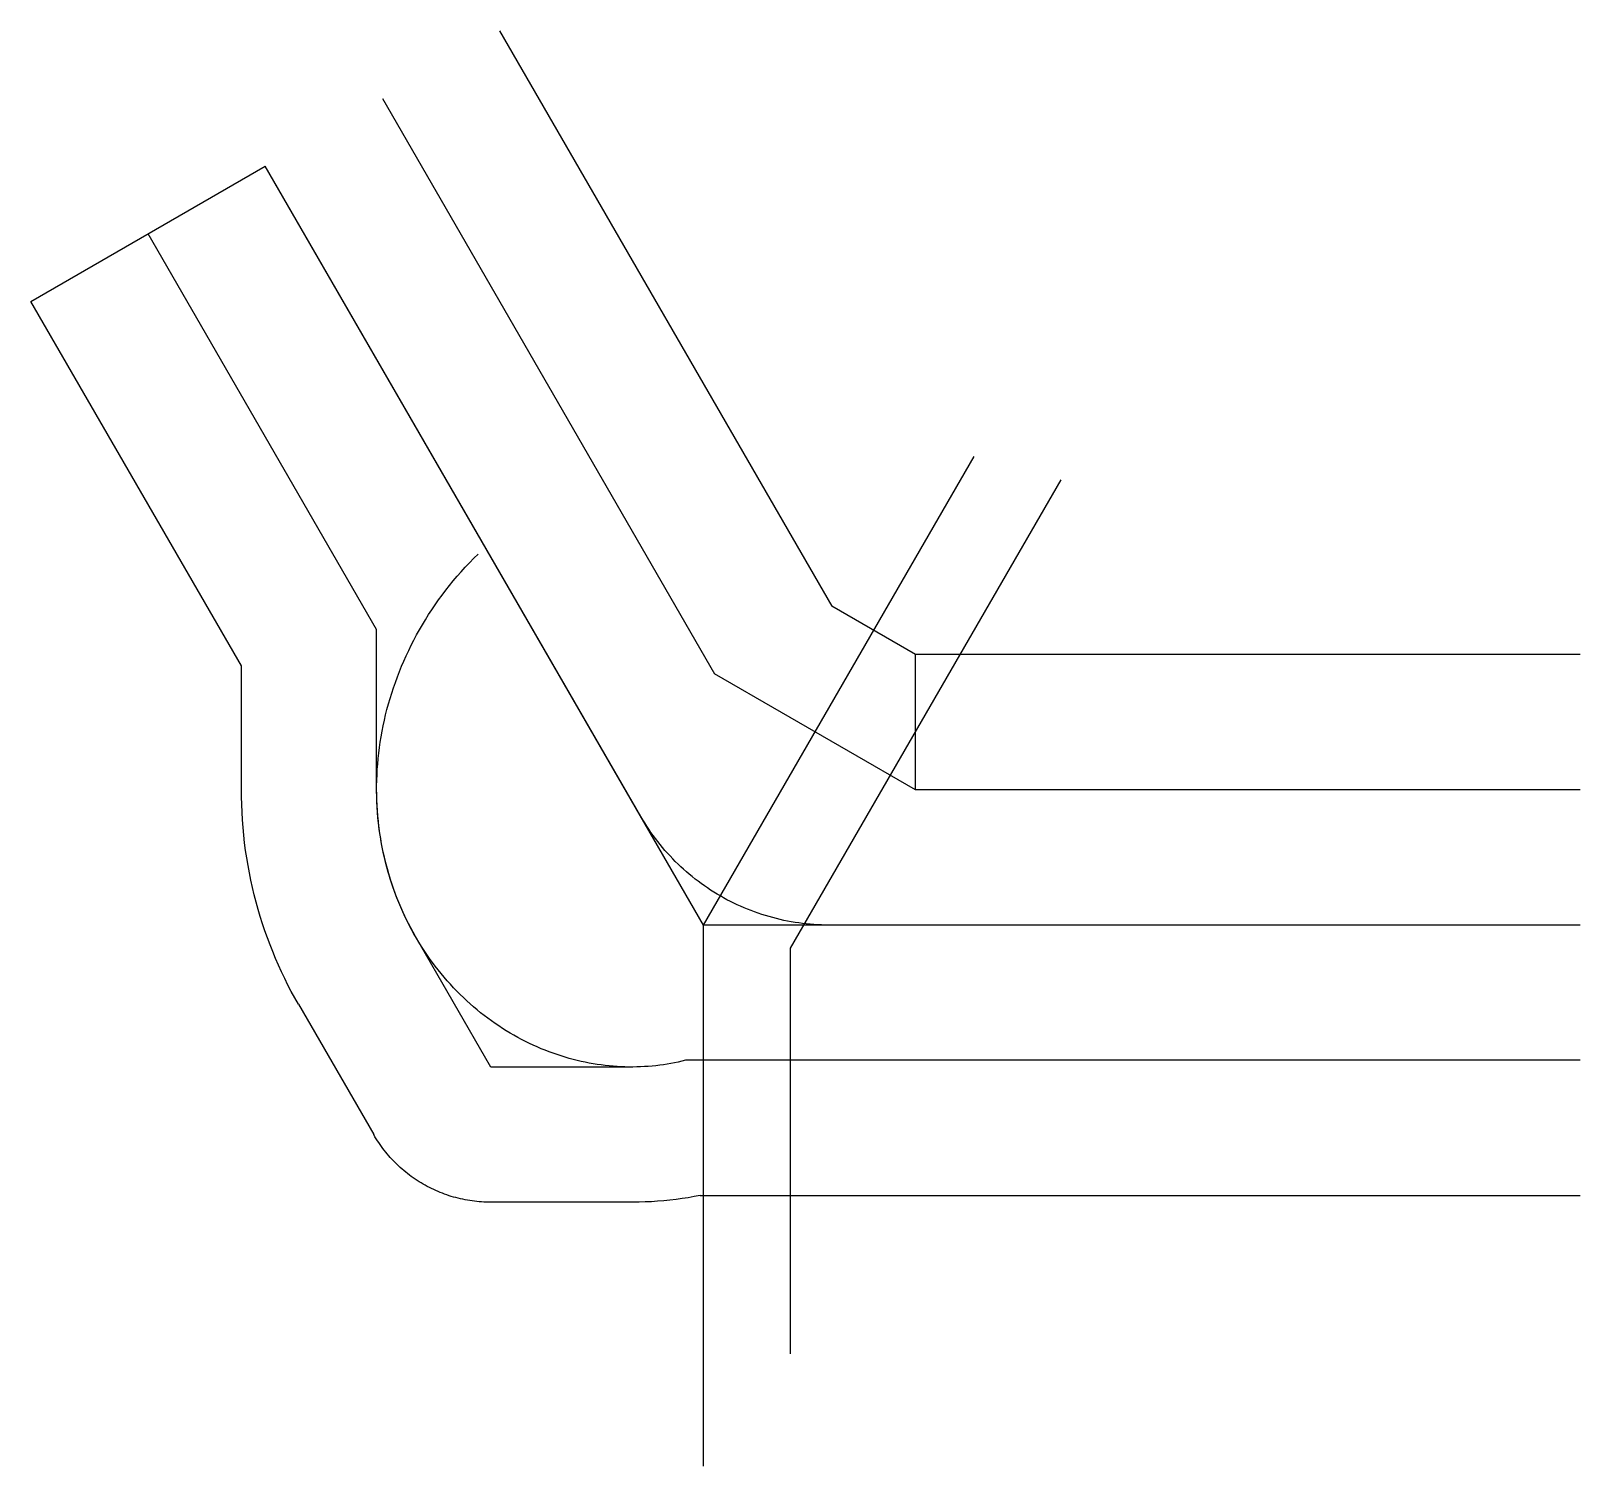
# Model space of a CAD drawing. Header units: metres. Extents: x -11510 to 15000, y -9260 to 15305.
import ezdxf

# ---------------------------------------------------------------- set-up
doc = ezdxf.new("R2010")
doc.units = ezdxf.units.M

msp = doc.modelspace()

# ---------------------------------------------------------------- linework, layer by layer
at = {"color": 1}
for p, q in [((-3490, 15305), (2195, 5458)), ((-5495, 14148), (190, 4301)), ((-11510, 10675), (-7500, 12990)), ((0, 0), (-7500, 12990)), ((-5594, 5059), (-9505, 11833)), ((-7909, 4439), (-11510, 10675)), ((3629, 4630), (2195, 5458)), ((-5594, 2326), (-5594, 5059)), ((15000, 4630), (3629, 4630)), ((3629, 2315), (3629, 4630)), ((-7909, 2326), (-7909, 4439)), ((3629, 2315), (190, 4301)), ((15000, 2315), (3629, 2315)), ((15000, 0), (0, 0)), ((-3640, -2430), (-4929, -197)), ((-6934, -1355), (-5645, -3587)), ((15000, -2315), (-311, -2315)), ((-1233, -2430), (-3640, -2430)), ((-1233, -4745), (-3640, -4745)), ((-56, -4630), (15000, -4630))]:
    msp.add_line(p, q, dxfattribs=at)
for points in [[(15000, 0), (2147, 0), (2082, 1), (2018, 2), (1953, 5), (1888, 9), (1823, 14), (1759, 20), (1694, 28), (1630, 36), (1566, 46), (1502, 57), (1438, 68), (1374, 81), (1311, 95), (1248, 110), (1185, 127), (1122, 144), (1060, 163), (998, 182), (936, 203), (875, 224), (814, 247), (754, 271), (694, 296), (635, 322), (576, 348), (517, 376), (459, 405), (401, 435), (344, 466), (288, 498), (232, 531), (176, 565), (122, 600), (68, 636), (14, 673), (-39, 710), (-91, 749), (-142, 788), (-193, 829), (-243, 870), (-293, 912), (-341, 955), (-389, 999), (-436, 1044), (-483, 1089), (-528, 1136), (-573, 1183), (-617, 1231), (-660, 1279), (-702, 1329), (-743, 1379), (-784, 1430), (-823, 1481), (-862, 1533), (-899, 1586), (-936, 1640), (-972, 1694), (-1007, 1748), (-1041, 1804), (-1074, 1860), (-1074, 1860), (-7500, 12990)], [(0, -9260), (0, 0), (4630, 8019)], [(6112, 7622), (1482, -397), (1482, -7342)], [(-311, -2315), (-372, -2330), (-434, -2344), (-496, -2357), (-559, -2369), (-622, -2380), (-686, -2390), (-750, -2399), (-815, -2407), (-879, -2413), (-945, -2419), (-1010, -2423), (-1076, -2427), (-1143, -2429), (-1210, -2430), (-1276, -2430), (-1344, -2428), (-1411, -2426), (-1479, -2422), (-1547, -2417), (-1615, -2411), (-1683, -2404), (-1752, -2395), (-1820, -2385), (-1889, -2374), (-1957, -2362), (-2026, -2348), (-2095, -2334), (-2164, -2318), (-2232, -2300), (-2301, -2282), (-2370, -2262), (-2438, -2241), (-2507, -2218), (-2575, -2194), (-2643, -2169), (-2711, -2143), (-2779, -2116), (-2846, -2087), (-2914, -2057), (-2981, -2025), (-3047, -1992), (-3114, -1958), (-3179, -1923), (-3245, -1887), (-3310, -1849), (-3375, -1810), (-3439, -1769), (-3503, -1727), (-3566, -1685), (-3629, -1640), (-3692, -1595), (-3753, -1548), (-3814, -1500), (-3875, -1451), (-3934, -1401), (-3994, -1349), (-4052, -1296), (-4110, -1242), (-4167, -1187), (-4223, -1130), (-4278, -1073), (-4333, -1014), (-4386, -954), (-4439, -893), (-4491, -831), (-4542, -768), (-4592, -703), (-4641, -638), (-4689, -571), (-4736, -503), (-4782, -435), (-4827, -365), (-4871, -294), (-4914, -223), (-4956, -150), (-4996, -76), (-5036, -2), (-5074, 74), (-5111, 150), (-5147, 228), (-5182, 306), (-5215, 385), (-5247, 465), (-5278, 545), (-5307, 627), (-5335, 709), (-5362, 792), (-5387, 876), (-5411, 960), (-5434, 1045), (-5455, 1131), (-5475, 1217), (-5493, 1304), (-5510, 1392), (-5525, 1480), (-5539, 1569), (-5551, 1658), (-5562, 1747), (-5571, 1838), (-5579, 1928), (-5585, 2019), (-5589, 2110), (-5592, 2202), (-5594, 2294), (-5594, 2386), (-5592, 2479), (-5588, 2571), (-5583, 2664), (-5576, 2757), (-5568, 2851), (-5558, 2944), (-5546, 3038), (-5533, 3131), (-5518, 3225), (-5501, 3318), (-5483, 3412), (-5462, 3505), (-5441, 3599), (-5417, 3692), (-5392, 3785), (-5365, 3878), (-5336, 3971), (-5306, 4063), (-5274, 4155), (-5240, 4247), (-5205, 4339), (-5168, 4430), (-5129, 4520), (-5089, 4611), (-5046, 4701), (-5003, 4790), (-4957, 4879), (-4910, 4967), (-4861, 5055), (-4810, 5142), (-4758, 5228), (-4704, 5314), (-4649, 5399), (-4592, 5483), (-4533, 5567), (-4473, 5649), (-4411, 5731), (-4347, 5812), (-4282, 5892), (-4215, 5971), (-4147, 6049), (-4077, 6126), (-4006, 6203), (-3933, 6278), (-3858, 6352), (-3858, 6352)], [(-6934, -1355), (-6995, -1246), (-7055, -1137), (-7112, -1026), (-7168, -914), (-7222, -801), (-7274, -686), (-7324, -571), (-7373, -454), (-7419, -336), (-7464, -218), (-7506, -98), (-7546, 23), (-7585, 145), (-7621, 268), (-7655, 391), (-7688, 516), (-7718, 641), (-7746, 767), (-7771, 894), (-7795, 1021), (-7816, 1149), (-7836, 1278), (-7853, 1407), (-7868, 1537), (-7880, 1668), (-7890, 1799), (-7898, 1930), (-7904, 2062), (-7908, 2194), (-7909, 2326)], [(-4929, -197), (-4970, -124), (-5011, -50), (-5050, 25), (-5087, 101), (-5124, 178), (-5159, 255), (-5193, 334), (-5226, 413), (-5258, 493), (-5288, 574), (-5317, 656), (-5345, 738), (-5371, 822), (-5396, 906), (-5419, 990), (-5441, 1076), (-5462, 1162), (-5481, 1248), (-5499, 1335), (-5515, 1423), (-5530, 1511), (-5543, 1600), (-5555, 1690), (-5565, 1779), (-5574, 1870), (-5581, 1960), (-5587, 2051), (-5591, 2143), (-5593, 2234), (-5594, 2326)], [(-311, -2315), (-372, -2330), (-434, -2344), (-496, -2357), (-559, -2369), (-622, -2380), (-686, -2390), (-750, -2399), (-815, -2407), (-879, -2413), (-945, -2419), (-1010, -2423), (-1076, -2427), (-1143, -2429), (-1210, -2430), (-1233, -2430)], [(-3640, -4745), (-3680, -4745), (-3721, -4743), (-3761, -4742), (-3801, -4739), (-3842, -4736), (-3882, -4732), (-3922, -4728), (-3962, -4722), (-4002, -4716), (-4042, -4710), (-4082, -4702), (-4121, -4694), (-4161, -4686), (-4200, -4676), (-4239, -4666), (-4278, -4655), (-4317, -4644), (-4355, -4632), (-4394, -4619), (-4432, -4605), (-4469, -4591), (-4507, -4576), (-4544, -4561), (-4581, -4545), (-4618, -4528), (-4655, -4511), (-4691, -4493), (-4727, -4474), (-4762, -4455), (-4797, -4435), (-4832, -4414), (-4867, -4393), (-4901, -4371), (-4934, -4349), (-4968, -4326), (-5001, -4303), (-5033, -4279), (-5065, -4254), (-5097, -4229), (-5128, -4203), (-5159, -4177), (-5189, -4150), (-5219, -4123), (-5248, -4095), (-5277, -4067), (-5305, -4038), (-5333, -4009), (-5360, -3979), (-5387, -3949), (-5413, -3918), (-5439, -3887), (-5464, -3855), (-5489, -3823), (-5513, -3791), (-5536, -3758), (-5559, -3724), (-5581, -3691), (-5603, -3657), (-5624, -3622), (-5645, -3587)], [(-56, -4630), (-158, -4649), (-261, -4667), (-365, -4683), (-469, -4697), (-574, -4709), (-679, -4720), (-785, -4728), (-891, -4735), (-997, -4740), (-1104, -4744), (-1211, -4745), (-1233, -4745)]]:
    msp.add_lwpolyline(points, dxfattribs=at)

doc.saveas('drawing.dxf')
